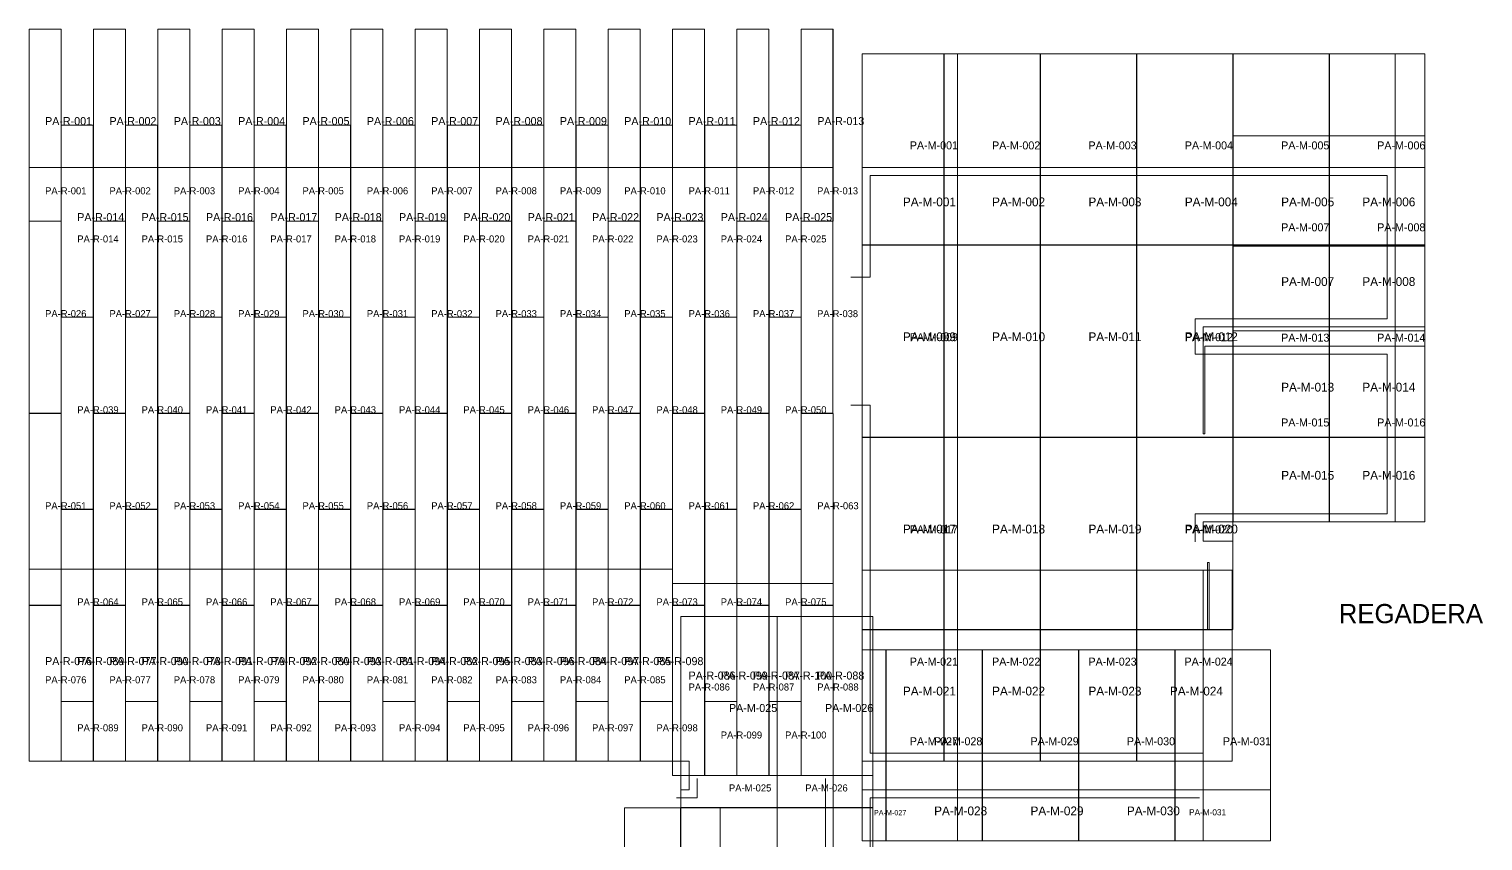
# Model space of a CAD drawing. Header units: metres. Extents: x 272.5 to 301.9, y -91.2 to -56.4.
# Drawn here: x 282.86 to 291.94, y -64.94 to -59.87 of the extents above; entities that cross this region are included whole.
import ezdxf

# ---------------------------------------------------------------- set-up
doc = ezdxf.new("R2010")
doc.units = ezdxf.units.M
for name, color, linetype, lineweight, plot in [('ETIQUETAS', 7, 'Continuous', 0, False), ('PISO-MORET', 30, 'Continuous', 0, False), ('PISO-ROYAL-WALNUT', 4, 'Continuous', 0, False), ('REGADERA-MALLA-MURO', 1, 'Continuous', 0, False), ('SOBRANTES-MAPA', 6, 'Continuous', 0, False), ('SOBRANTES-RECORTE', 2, 'Continuous', 0, False), ('SOBRANTES-TEXTO', 6, 'Continuous', 0, False), ('ZOCLO', 3, 'Continuous', 0, False)]:
    doc.layers.add(name, color=color, linetype=linetype, lineweight=lineweight, plot=plot)

msp = doc.modelspace()

# ---------------------------------------------------------------- linework, layer by layer
at = {"layer": 'PISO-MORET'}
for points in [[(288.0619, -61.215), (288.572, -61.215), (288.572, -60.7323), (288.0619, -60.7323)], [(288.5739, -61.2153), (289.1739, -61.2153), (289.1739, -60.7323), (288.5739, -60.7323)], [(289.1759, -61.2153), (289.7759, -61.2153), (289.7759, -60.7323), (289.1759, -60.7323)], [(289.7779, -61.2153), (290.3779, -61.2153), (290.3779, -60.7323), (289.7779, -60.7323)], [(290.3799, -61.2153), (290.9799, -61.2153), (290.9799, -60.7323), (290.3799, -60.7323)], [(290.9819, -61.2153), (291.3919, -61.2153), (291.3919, -60.7323), (290.9819, -60.7323)], [(288.0619, -62.4173), (288.5719, -62.4173), (288.5719, -61.2173), (288.0619, -61.2173)], [(288.5739, -62.4173), (289.1739, -62.4173), (289.1739, -61.2173), (288.5739, -61.2173)], [(289.1759, -62.4173), (289.7759, -62.4173), (289.7759, -61.2173), (289.1759, -61.2173)], [(290.3779, -62.4173), (289.7779, -62.4173), (289.7779, -61.2173), (290.3779, -61.2173), (290.3779, -61.7273), (290.1921, -61.7273), (290.1921, -61.8473), (290.1921, -62.3973), (290.2021, -62.3973), (290.2021, -61.8473), (290.3779, -61.8473)], [(290.3799, -61.7273), (290.9799, -61.7273), (290.9799, -61.2173), (290.3799, -61.2173)], [(290.9819, -61.7273), (291.3919, -61.7273), (291.3919, -61.2173), (290.9819, -61.2173)], [(290.3799, -62.4173), (290.9799, -62.4173), (290.9799, -61.8473), (290.3799, -61.8473)], [(290.9819, -62.4173), (291.3919, -62.4173), (291.3919, -61.8473), (290.9819, -61.8473)], [(288.0619, -63.6193), (288.5719, -63.6193), (288.5719, -62.4193), (288.0619, -62.4193)], [(288.5739, -63.6193), (289.1739, -63.6193), (289.1739, -62.4193), (288.5739, -62.4193)], [(289.1759, -63.6193), (289.7759, -63.6193), (289.7759, -62.4193), (289.1759, -62.4193)], [(290.2305, -63.6193), (290.2305, -63.2002), (290.2205, -63.2002), (290.2205, -63.6193), (289.7779, -63.6193), (289.7779, -62.4193), (290.3779, -62.4193), (290.3779, -62.9473), (290.1921, -62.9473), (290.1921, -63.0673), (290.3779, -63.0673), (290.3779, -63.6193)], [(290.3799, -62.9473), (290.9799, -62.9473), (290.9799, -62.4193), (290.3799, -62.4193)], [(290.9819, -62.9473), (291.3919, -62.9473), (291.3919, -62.4193), (290.9819, -62.4193)], [(288.0619, -64.4423), (288.5719, -64.4423), (288.5719, -63.6213), (288.0619, -63.6213)], [(288.5739, -64.4423), (289.1739, -64.4423), (289.1739, -63.6213), (288.5739, -63.6213)], [(289.1759, -64.4423), (289.7759, -64.4423), (289.7759, -63.6213), (289.1759, -63.6213)], [(289.7779, -64.4423), (290.1921, -64.4423), (290.1921, -63.6213), (289.7779, -63.6213)], [(286.9303, -64.5323), (287.5303, -64.5323), (287.5303, -64.7323), (286.9303, -64.7323), (286.9303, -64.6223), (286.9819, -64.6223), (286.9819, -64.5323), (286.9303, -64.5323)], [(287.5323, -64.7323), (287.882, -64.7323), (287.882, -64.5323), (287.5323, -64.5323)], [(288.0619, -64.9403), (288.2099, -64.9403), (288.2099, -64.6223), (288.0619, -64.6223)], [(288.2119, -64.9403), (288.8119, -64.9403), (288.8119, -64.6223), (288.2119, -64.6223)], [(288.8139, -64.9403), (289.4139, -64.9403), (289.4139, -64.6223), (288.8139, -64.6223)], [(289.4159, -64.9403), (290.0159, -64.9403), (290.0159, -64.6223), (289.4159, -64.6223)], [(290.0179, -64.9403), (290.1921, -64.9403), (290.1921, -64.6223), (290.0179, -64.6223)], [(286.5786, -65.9343), (286.9283, -65.9343), (286.9283, -64.7343), (286.5786, -64.7343)], [(286.9303, -65.9343), (287.5303, -65.9343), (287.5303, -64.7343), (286.9303, -64.7343)], [(287.5323, -65.9343), (287.882, -65.9343), (287.882, -64.7343), (287.5323, -64.7343)]]:
    msp.add_lwpolyline(points, close=True, dxfattribs=at)
at = {"layer": 'PISO-ROYAL-WALNUT'}
for points in [[(282.8579, -61.0663), (283.0579, -61.0663), (283.0579, -60.7323), (282.8579, -60.7323)], [(283.0589, -61.6668), (283.2589, -61.6668), (283.2589, -60.7323), (283.0589, -60.7323)], [(283.2599, -61.0663), (283.4599, -61.0663), (283.4599, -60.7323), (283.2599, -60.7323)], [(283.4609, -61.6668), (283.6609, -61.6668), (283.6609, -60.7323), (283.4609, -60.7323)], [(283.6619, -61.0663), (283.8619, -61.0663), (283.8619, -60.7323), (283.6619, -60.7323)], [(283.8629, -61.6668), (284.0629, -61.6668), (284.0629, -60.7323), (283.8629, -60.7323)], [(284.0639, -61.0663), (284.2639, -61.0663), (284.2639, -60.7323), (284.0639, -60.7323)], [(284.2649, -61.6668), (284.4649, -61.6668), (284.4649, -60.7323), (284.2649, -60.7323)], [(284.4659, -61.0663), (284.6659, -61.0663), (284.6659, -60.7323), (284.4659, -60.7323)], [(284.6669, -61.6668), (284.8669, -61.6668), (284.8669, -60.7323), (284.6669, -60.7323)], [(284.8679, -61.0663), (285.0679, -61.0663), (285.0679, -60.7323), (284.8679, -60.7323)], [(285.0689, -61.6668), (285.2689, -61.6668), (285.2689, -60.7323), (285.0689, -60.7323)], [(285.2699, -61.0663), (285.4699, -61.0663), (285.4699, -60.7323), (285.2699, -60.7323)], [(285.4709, -61.6668), (285.6709, -61.6668), (285.6709, -60.7323), (285.4709, -60.7323)], [(285.6719, -61.0663), (285.8719, -61.0663), (285.8719, -60.7323), (285.6719, -60.7323)], [(285.8729, -61.6668), (286.0729, -61.6668), (286.0729, -60.7323), (285.8729, -60.7323)], [(286.0739, -61.0663), (286.2739, -61.0663), (286.2739, -60.7323), (286.0739, -60.7323)], [(286.2749, -61.6668), (286.4749, -61.6668), (286.4749, -60.7323), (286.2749, -60.7323)], [(286.4759, -61.0663), (286.6759, -61.0663), (286.6759, -60.7323), (286.4759, -60.7323)], [(286.6769, -61.6668), (286.8769, -61.6668), (286.8769, -60.7323), (286.6769, -60.7323)], [(286.8779, -61.0663), (287.0779, -61.0663), (287.0779, -60.7323), (286.8779, -60.7323)], [(287.0789, -61.6668), (287.2789, -61.6668), (287.2789, -60.7323), (287.0789, -60.7323)], [(287.2799, -61.0663), (287.4799, -61.0663), (287.4799, -60.7323), (287.2799, -60.7323)], [(287.4809, -61.6668), (287.6809, -61.6668), (287.6809, -60.7323), (287.4809, -60.7323)], [(287.682, -61.066), (287.88, -61.066), (287.88, -60.732), (287.682, -60.732)], [(282.8579, -62.2673), (283.0579, -62.2673), (283.0579, -61.0673), (282.8579, -61.0673)], [(283.2599, -62.2673), (283.4599, -62.2673), (283.4599, -61.0673), (283.2599, -61.0673)], [(283.6619, -62.2673), (283.8619, -62.2673), (283.8619, -61.0673), (283.6619, -61.0673)], [(284.0639, -62.2673), (284.2639, -62.2673), (284.2639, -61.0673), (284.0639, -61.0673)], [(284.4659, -62.2673), (284.6659, -62.2673), (284.6659, -61.0673), (284.4659, -61.0673)], [(284.8679, -62.2673), (285.0679, -62.2673), (285.0679, -61.0673), (284.8679, -61.0673)], [(285.2699, -62.2673), (285.4699, -62.2673), (285.4699, -61.0673), (285.2699, -61.0673)], [(285.6719, -62.2673), (285.8719, -62.2673), (285.8719, -61.0673), (285.6719, -61.0673)], [(286.0739, -62.2673), (286.2739, -62.2673), (286.2739, -61.0673), (286.0739, -61.0673)], [(286.4759, -62.2673), (286.6759, -62.2673), (286.6759, -61.0673), (286.4759, -61.0673)], [(286.8779, -62.2673), (287.0779, -62.2673), (287.0779, -61.0673), (286.8779, -61.0673)], [(287.2799, -62.2673), (287.4799, -62.2673), (287.4799, -61.0673), (287.2799, -61.0673)], [(287.682, -62.267), (287.88, -62.267), (287.88, -61.067), (287.682, -61.067)], [(283.0589, -62.8678), (283.2589, -62.8678), (283.2589, -61.6678), (283.0589, -61.6678)], [(283.4609, -62.8678), (283.6609, -62.8678), (283.6609, -61.6678), (283.4609, -61.6678)], [(283.8629, -62.8678), (284.0629, -62.8678), (284.0629, -61.6678), (283.8629, -61.6678)], [(284.2649, -62.8678), (284.4649, -62.8678), (284.4649, -61.6678), (284.2649, -61.6678)], [(284.6669, -62.8678), (284.8669, -62.8678), (284.8669, -61.6678), (284.6669, -61.6678)], [(285.0689, -62.8678), (285.2689, -62.8678), (285.2689, -61.6678), (285.0689, -61.6678)], [(285.4709, -62.8678), (285.6709, -62.8678), (285.6709, -61.6678), (285.4709, -61.6678)], [(285.8729, -62.8678), (286.0729, -62.8678), (286.0729, -61.6678), (285.8729, -61.6678)], [(286.2749, -62.8678), (286.4749, -62.8678), (286.4749, -61.6678), (286.2749, -61.6678)], [(286.6769, -62.8678), (286.8769, -62.8678), (286.8769, -61.6678), (286.6769, -61.6678)], [(287.0789, -62.8678), (287.2789, -62.8678), (287.2789, -61.6678), (287.0789, -61.6678)], [(287.4809, -62.8678), (287.6809, -62.8678), (287.6809, -61.6678), (287.4809, -61.6678)], [(282.8579, -63.4683), (283.0579, -63.4683), (283.0579, -62.2683), (282.8579, -62.2683)], [(283.2599, -63.4683), (283.4599, -63.4683), (283.4599, -62.2683), (283.2599, -62.2683)], [(283.6619, -63.4683), (283.8619, -63.4683), (283.8619, -62.2683), (283.6619, -62.2683)], [(284.0639, -63.4683), (284.2639, -63.4683), (284.2639, -62.2683), (284.0639, -62.2683)], [(284.4659, -63.4683), (284.6659, -63.4683), (284.6659, -62.2683), (284.4659, -62.2683)], [(284.8679, -63.4683), (285.0679, -63.4683), (285.0679, -62.2683), (284.8679, -62.2683)], [(285.2699, -63.4683), (285.4699, -63.4683), (285.4699, -62.2683), (285.2699, -62.2683)], [(285.6719, -63.4683), (285.8719, -63.4683), (285.8719, -62.2683), (285.6719, -62.2683)], [(286.0739, -63.4683), (286.2739, -63.4683), (286.2739, -62.2683), (286.0739, -62.2683)], [(286.4759, -63.4683), (286.6759, -63.4683), (286.6759, -62.2683), (286.4759, -62.2683)], [(286.8779, -63.4683), (287.0779, -63.4683), (287.0779, -62.2683), (286.8779, -62.2683)], [(287.2799, -63.4683), (287.4799, -63.4683), (287.4799, -62.2683), (287.2799, -62.2683)], [(287.6819, -63.4683), (287.8819, -63.4683), (287.8819, -62.2683), (287.6819, -62.2683)], [(283.0589, -64.0688), (283.2589, -64.0688), (283.2589, -62.8688), (283.0589, -62.8688)], [(283.4609, -64.0688), (283.6609, -64.0688), (283.6609, -62.8688), (283.4609, -62.8688)], [(283.8629, -64.0688), (284.0629, -64.0688), (284.0629, -62.8688), (283.8629, -62.8688)], [(284.2649, -64.0688), (284.4649, -64.0688), (284.4649, -62.8688), (284.2649, -62.8688)], [(284.6669, -64.0688), (284.8669, -64.0688), (284.8669, -62.8688), (284.6669, -62.8688)], [(285.0689, -64.0688), (285.2689, -64.0688), (285.2689, -62.8688), (285.0689, -62.8688)], [(285.4709, -64.0688), (285.6709, -64.0688), (285.6709, -62.8688), (285.4709, -62.8688)], [(285.8729, -64.0688), (286.0729, -64.0688), (286.0729, -62.8688), (285.8729, -62.8688)], [(286.2749, -64.0688), (286.4749, -64.0688), (286.4749, -62.8688), (286.2749, -62.8688)], [(286.6769, -64.0688), (286.8769, -64.0688), (286.8769, -62.8688), (286.6769, -62.8688)], [(287.0789, -64.0688), (287.2789, -64.0688), (287.2789, -62.8688), (287.0789, -62.8688)], [(287.4809, -64.0688), (287.6809, -64.0688), (287.6809, -62.8688), (287.4809, -62.8688)], [(282.8579, -64.4423), (283.0579, -64.4423), (283.0579, -63.4693), (282.8579, -63.4693)], [(283.2599, -64.4423), (283.4599, -64.4423), (283.4599, -63.4693), (283.2599, -63.4693)], [(283.6619, -64.4423), (283.8619, -64.4423), (283.8619, -63.4693), (283.6619, -63.4693)], [(284.0639, -64.4423), (284.2639, -64.4423), (284.2639, -63.4693), (284.0639, -63.4693)], [(284.4659, -64.4423), (284.6659, -64.4423), (284.6659, -63.4693), (284.4659, -63.4693)], [(284.8679, -64.4423), (285.0679, -64.4423), (285.0679, -63.4693), (284.8679, -63.4693)], [(285.2699, -64.4423), (285.4699, -64.4423), (285.4699, -63.4693), (285.2699, -63.4693)], [(285.6719, -64.4423), (285.8719, -64.4423), (285.8719, -63.4693), (285.6719, -63.4693)], [(286.0739, -64.4423), (286.2739, -64.4423), (286.2739, -63.4693), (286.0739, -63.4693)], [(286.4759, -64.4423), (286.6759, -64.4423), (286.6759, -63.4693), (286.4759, -63.4693)], [(286.8779, -63.4693), (287.0779, -63.4693), (287.0779, -64.5323), (286.9819, -64.5323), (286.9819, -64.4423), (286.8779, -64.4423)], [(287.2799, -64.5323), (287.4799, -64.5323), (287.4799, -63.4693), (287.2799, -63.4693)], [(287.6819, -64.5323), (287.8819, -64.5323), (287.8819, -63.4693), (287.6819, -63.4693)], [(283.0589, -64.4423), (283.2589, -64.4423), (283.2589, -64.0698), (283.0589, -64.0698)], [(283.4609, -64.4423), (283.6609, -64.4423), (283.6609, -64.0698), (283.4609, -64.0698)], [(283.8629, -64.4423), (284.0629, -64.4423), (284.0629, -64.0698), (283.8629, -64.0698)], [(284.2649, -64.4423), (284.4649, -64.4423), (284.4649, -64.0698), (284.2649, -64.0698)], [(284.6669, -64.4423), (284.8669, -64.4423), (284.8669, -64.0698), (284.6669, -64.0698)], [(285.0689, -64.4423), (285.2689, -64.4423), (285.2689, -64.0698), (285.0689, -64.0698)], [(285.4709, -64.4423), (285.6709, -64.4423), (285.6709, -64.0698), (285.4709, -64.0698)], [(285.8729, -64.4423), (286.0729, -64.4423), (286.0729, -64.0698), (285.8729, -64.0698)], [(286.2749, -64.4423), (286.4749, -64.4423), (286.4749, -64.0698), (286.2749, -64.0698)], [(286.6769, -64.4423), (286.8769, -64.4423), (286.8769, -64.0698), (286.6769, -64.0698)], [(287.0789, -64.5323), (287.2789, -64.5323), (287.2789, -64.0698), (287.0789, -64.0698)], [(287.4809, -64.5323), (287.6809, -64.5323), (287.6809, -64.0698), (287.4809, -64.0698)]]:
    msp.add_lwpolyline(points, close=True, dxfattribs=at)
at = {"layer": 'SOBRANTES-MAPA'}
for points in [[(282.8579, -61.0663), (283.0579, -61.0663), (283.0579, -59.8663), (282.8579, -59.8663)], [(283.2599, -61.0663), (283.4599, -61.0663), (283.4599, -59.8663), (283.2599, -59.8663)], [(283.6619, -61.0663), (283.8619, -61.0663), (283.8619, -59.8663), (283.6619, -59.8663)], [(284.0639, -61.0663), (284.2639, -61.0663), (284.2639, -59.8663), (284.0639, -59.8663)], [(284.4659, -61.0663), (284.6659, -61.0663), (284.6659, -59.8663), (284.4659, -59.8663)], [(284.8679, -61.0663), (285.0679, -61.0663), (285.0679, -59.8663), (284.8679, -59.8663)], [(285.2699, -61.0663), (285.4699, -61.0663), (285.4699, -59.8663), (285.2699, -59.8663)], [(285.6719, -61.0663), (285.8719, -61.0663), (285.8719, -59.8663), (285.6719, -59.8663)], [(286.0739, -61.0663), (286.2739, -61.0663), (286.2739, -59.8663), (286.0739, -59.8663)], [(286.4759, -61.0663), (286.6759, -61.0663), (286.6759, -59.8663), (286.4759, -59.8663)], [(286.8779, -61.0663), (287.0779, -61.0663), (287.0779, -59.8663), (286.8779, -59.8663)], [(287.2799, -61.0663), (287.4799, -61.0663), (287.4799, -59.8663), (287.2799, -59.8663)], [(287.682, -61.066), (287.882, -61.066), (287.882, -59.866), (287.682, -59.866)], [(288.0619, -61.215), (288.6579, -61.215), (288.6579, -60.021), (288.0619, -60.021)], [(288.5739, -61.2153), (289.1739, -61.2153), (289.1739, -60.0213), (288.5739, -60.0213)], [(289.1759, -61.2153), (289.7759, -61.2153), (289.7759, -60.0213), (289.1759, -60.0213)], [(289.7779, -61.2153), (290.3779, -61.2153), (290.3779, -60.0213), (289.7779, -60.0213)], [(290.3799, -61.2153), (290.9799, -61.2153), (290.9799, -60.0213), (290.3799, -60.0213)], [(290.9819, -61.2153), (291.5779, -61.2153), (291.5779, -60.0213), (290.9819, -60.0213)], [(283.0589, -61.6668), (283.2589, -61.6668), (283.2589, -60.4668), (283.0589, -60.4668)], [(283.4609, -61.6668), (283.6609, -61.6668), (283.6609, -60.4668), (283.4609, -60.4668)], [(283.8629, -61.6668), (284.0629, -61.6668), (284.0629, -60.4668), (283.8629, -60.4668)], [(284.2649, -61.6668), (284.4649, -61.6668), (284.4649, -60.4668), (284.2649, -60.4668)], [(284.6669, -61.6668), (284.8669, -61.6668), (284.8669, -60.4668), (284.6669, -60.4668)], [(285.0689, -61.6668), (285.2689, -61.6668), (285.2689, -60.4668), (285.0689, -60.4668)], [(285.4709, -61.6668), (285.6709, -61.6668), (285.6709, -60.4668), (285.4709, -60.4668)], [(285.8729, -61.6668), (286.0729, -61.6668), (286.0729, -60.4668), (285.8729, -60.4668)], [(286.2749, -61.6668), (286.4749, -61.6668), (286.4749, -60.4668), (286.2749, -60.4668)], [(286.6769, -61.6668), (286.8769, -61.6668), (286.8769, -60.4668), (286.6769, -60.4668)], [(287.0789, -61.6668), (287.2789, -61.6668), (287.2789, -60.4668), (287.0789, -60.4668)], [(287.4809, -61.6668), (287.6809, -61.6668), (287.6809, -60.4668), (287.4809, -60.4668)], [(290.3799, -61.7273), (290.9799, -61.7273), (290.9799, -60.5333), (290.3799, -60.5333)], [(290.9819, -61.7273), (291.5779, -61.7273), (291.5779, -60.5333), (290.9819, -60.5333)], [(288.0619, -62.4173), (288.6579, -62.4173), (288.6579, -61.2173), (288.0619, -61.2173)], [(289.7779, -62.4173), (290.3779, -62.4173), (290.3779, -61.2173), (289.7779, -61.2173)], [(290.3799, -62.4173), (290.9799, -62.4173), (290.9799, -61.2233), (290.3799, -61.2233)], [(290.9819, -62.4173), (291.5779, -62.4173), (291.5779, -61.2233), (290.9819, -61.2233)], [(290.3799, -62.9473), (290.9799, -62.9473), (290.9799, -61.7533), (290.3799, -61.7533)], [(290.9819, -62.9473), (291.5779, -62.9473), (291.5779, -61.7533), (290.9819, -61.7533)], [(288.0619, -63.6193), (288.6579, -63.6193), (288.6579, -62.4193), (288.0619, -62.4193)], [(289.7779, -63.6193), (290.3779, -63.6193), (290.3779, -62.4193), (289.7779, -62.4193)], [(282.8579, -64.4423), (283.0579, -64.4423), (283.0579, -63.2423), (282.8579, -63.2423)], [(283.0589, -64.4423), (283.2589, -64.4423), (283.2589, -63.2423), (283.0589, -63.2423)], [(283.2599, -64.4423), (283.4599, -64.4423), (283.4599, -63.2423), (283.2599, -63.2423)], [(283.4609, -64.4423), (283.6609, -64.4423), (283.6609, -63.2423), (283.4609, -63.2423)], [(283.6619, -64.4423), (283.8619, -64.4423), (283.8619, -63.2423), (283.6619, -63.2423)], [(283.8629, -64.4423), (284.0629, -64.4423), (284.0629, -63.2423), (283.8629, -63.2423)], [(284.0639, -64.4423), (284.2639, -64.4423), (284.2639, -63.2423), (284.0639, -63.2423)], [(284.2649, -64.4423), (284.4649, -64.4423), (284.4649, -63.2423), (284.2649, -63.2423)], [(284.4659, -64.4423), (284.6659, -64.4423), (284.6659, -63.2423), (284.4659, -63.2423)], [(284.6669, -64.4423), (284.8669, -64.4423), (284.8669, -63.2423), (284.6669, -63.2423)], [(284.8679, -64.4423), (285.0679, -64.4423), (285.0679, -63.2423), (284.8679, -63.2423)], [(285.0689, -64.4423), (285.2689, -64.4423), (285.2689, -63.2423), (285.0689, -63.2423)], [(285.2699, -64.4423), (285.4699, -64.4423), (285.4699, -63.2423), (285.2699, -63.2423)], [(285.4709, -64.4423), (285.6709, -64.4423), (285.6709, -63.2423), (285.4709, -63.2423)], [(285.6719, -64.4423), (285.8719, -64.4423), (285.8719, -63.2423), (285.6719, -63.2423)], [(285.8729, -64.4423), (286.0729, -64.4423), (286.0729, -63.2423), (285.8729, -63.2423)], [(286.0739, -64.4423), (286.2739, -64.4423), (286.2739, -63.2423), (286.0739, -63.2423)], [(286.2749, -64.4423), (286.4749, -64.4423), (286.4749, -63.2423), (286.2749, -63.2423)], [(286.4759, -64.4423), (286.6759, -64.4423), (286.6759, -63.2423), (286.4759, -63.2423)], [(286.6769, -64.4423), (286.8769, -64.4423), (286.8769, -63.2423), (286.6769, -63.2423)], [(288.0619, -64.4423), (288.6579, -64.4423), (288.6579, -63.2483), (288.0619, -63.2483)], [(288.5739, -64.4423), (289.1739, -64.4423), (289.1739, -63.2483), (288.5739, -63.2483)], [(289.1759, -64.4423), (289.7759, -64.4423), (289.7759, -63.2483), (289.1759, -63.2483)], [(289.7779, -64.4423), (290.3739, -64.4423), (290.3739, -63.2483), (289.7779, -63.2483)], [(286.8779, -64.5323), (287.0779, -64.5323), (287.0779, -63.3323), (286.8779, -63.3323)], [(287.0789, -64.5323), (287.2789, -64.5323), (287.2789, -63.3323), (287.0789, -63.3323)], [(287.2799, -64.5323), (287.4799, -64.5323), (287.4799, -63.3323), (287.2799, -63.3323)], [(287.4809, -64.5323), (287.6809, -64.5323), (287.6809, -63.3323), (287.4809, -63.3323)], [(287.6819, -64.5323), (287.8819, -64.5323), (287.8819, -63.3323), (287.6819, -63.3323)], [(286.9303, -64.7323), (287.5303, -64.7323), (287.5303, -63.5383), (286.9303, -63.5383)], [(287.5323, -64.7323), (288.1283, -64.7323), (288.1283, -63.5383), (287.5323, -63.5383)], [(288.0619, -64.9403), (288.6579, -64.9403), (288.6579, -63.7463), (288.0619, -63.7463)], [(288.2119, -64.9403), (288.8119, -64.9403), (288.8119, -63.7463), (288.2119, -63.7463)], [(288.8139, -64.9403), (289.4139, -64.9403), (289.4139, -63.7463), (288.8139, -63.7463)], [(289.4159, -64.9403), (290.0159, -64.9403), (290.0159, -63.7463), (289.4159, -63.7463)], [(290.0179, -64.9403), (290.6139, -64.9403), (290.6139, -63.7463), (290.0179, -63.7463)], [(286.5786, -65.9343), (287.1746, -65.9343), (287.1746, -64.7343), (286.5786, -64.7343)], [(287.5323, -65.9343), (288.1283, -65.9343), (288.1283, -64.7343), (287.5323, -64.7343)]]:
    msp.add_lwpolyline(points, close=True, dxfattribs=at)
at = {"layer": 'SOBRANTES-RECORTE'}
for points in [[(282.8579, -60.7323), (283.0579, -60.7323), (283.0579, -59.8663), (282.8579, -59.8663)], [(283.2599, -60.7323), (283.4599, -60.7323), (283.4599, -59.8663), (283.2599, -59.8663)], [(283.6619, -60.7323), (283.8619, -60.7323), (283.8619, -59.8663), (283.6619, -59.8663)], [(284.0639, -60.7323), (284.2639, -60.7323), (284.2639, -59.8663), (284.0639, -59.8663)], [(284.4659, -60.7323), (284.6659, -60.7323), (284.6659, -59.8663), (284.4659, -59.8663)], [(284.8679, -60.7323), (285.0679, -60.7323), (285.0679, -59.8663), (284.8679, -59.8663)], [(285.2699, -60.7323), (285.4699, -60.7323), (285.4699, -59.8663), (285.2699, -59.8663)], [(285.6719, -60.7323), (285.8719, -60.7323), (285.8719, -59.8663), (285.6719, -59.8663)], [(286.0739, -60.7323), (286.2739, -60.7323), (286.2739, -59.8663), (286.0739, -59.8663)], [(286.4759, -60.7323), (286.6759, -60.7323), (286.6759, -59.8663), (286.4759, -59.8663)], [(286.8779, -60.7323), (287.0779, -60.7323), (287.0779, -59.8663), (286.8779, -59.8663)], [(287.2799, -60.7323), (287.4799, -60.7323), (287.4799, -59.8663), (287.2799, -59.8663)], [(287.682, -60.732), (287.88, -60.732), (287.88, -59.866), (287.682, -59.866)], [(288.0619, -60.7323), (288.572, -60.7323), (288.572, -60.021), (288.0619, -60.021)], [(288.5739, -60.7323), (289.1739, -60.7323), (289.1739, -60.0213), (288.5739, -60.0213)], [(289.1759, -60.7323), (289.7759, -60.7323), (289.7759, -60.0213), (289.1759, -60.0213)], [(289.7779, -60.7323), (290.3779, -60.7323), (290.3779, -60.0213), (289.7779, -60.0213)], [(290.3799, -60.7323), (290.9799, -60.7323), (290.9799, -60.0213), (290.3799, -60.0213)], [(290.9819, -60.7323), (291.3919, -60.7323), (291.3919, -60.0213), (290.9819, -60.0213)], [(283.0589, -60.7323), (283.2589, -60.7323), (283.2589, -60.4668), (283.0589, -60.4668)], [(283.4609, -60.7323), (283.6609, -60.7323), (283.6609, -60.4668), (283.4609, -60.4668)], [(283.8629, -60.7323), (284.0629, -60.7323), (284.0629, -60.4668), (283.8629, -60.4668)], [(284.2649, -60.7323), (284.4649, -60.7323), (284.4649, -60.4668), (284.2649, -60.4668)], [(284.6669, -60.7323), (284.8669, -60.7323), (284.8669, -60.4668), (284.6669, -60.4668)], [(285.0689, -60.7323), (285.2689, -60.7323), (285.2689, -60.4668), (285.0689, -60.4668)], [(285.4709, -60.7323), (285.6709, -60.7323), (285.6709, -60.4668), (285.4709, -60.4668)], [(285.8729, -60.7323), (286.0729, -60.7323), (286.0729, -60.4668), (285.8729, -60.4668)], [(286.2749, -60.7323), (286.4749, -60.7323), (286.4749, -60.4668), (286.2749, -60.4668)], [(286.6769, -60.7323), (286.8769, -60.7323), (286.8769, -60.4668), (286.6769, -60.4668)], [(287.0789, -60.7323), (287.2789, -60.7323), (287.2789, -60.4668), (287.0789, -60.4668)], [(287.4809, -60.7323), (287.6809, -60.7323), (287.6809, -60.4668), (287.4809, -60.4668)], [(290.3799, -61.2173), (290.9799, -61.2173), (290.9799, -60.5333), (290.3799, -60.5333)], [(290.9819, -61.2173), (291.3919, -61.2173), (291.3919, -60.5333), (290.9819, -60.5333)], [(288.572, -61.215), (288.6579, -61.215), (288.6579, -60.7323), (288.572, -60.7323)], [(291.3919, -61.2153), (291.5779, -61.2153), (291.5779, -60.7323), (291.3919, -60.7323)], [(288.5719, -62.4173), (288.6579, -62.4173), (288.6579, -61.2173), (288.5719, -61.2173)], [(290.3799, -61.8473), (290.9799, -61.8473), (290.9799, -61.2233), (290.3799, -61.2233)], [(290.9819, -61.8473), (291.3919, -61.8473), (291.3919, -61.2233), (290.9819, -61.2233)], [(291.3919, -61.7273), (291.5779, -61.7273), (291.5779, -61.2173), (291.3919, -61.2173)], [(290.3799, -62.4193), (290.9799, -62.4193), (290.9799, -61.7533), (290.3799, -61.7533)], [(290.9819, -62.4193), (291.3919, -62.4193), (291.3919, -61.7533), (290.9819, -61.7533)], [(291.3919, -62.4173), (291.5779, -62.4173), (291.5779, -61.8473), (291.3919, -61.8473)], [(288.5719, -63.6193), (288.6579, -63.6193), (288.6579, -62.4193), (288.5719, -62.4193)], [(291.3919, -62.9473), (291.5779, -62.9473), (291.5779, -62.4193), (291.3919, -62.4193)], [(282.8579, -63.4693), (283.0579, -63.4693), (283.0579, -63.2423), (282.8579, -63.2423)], [(283.0589, -64.0698), (283.2589, -64.0698), (283.2589, -63.2423), (283.0589, -63.2423)], [(283.2599, -63.4693), (283.4599, -63.4693), (283.4599, -63.2423), (283.2599, -63.2423)], [(283.4609, -64.0698), (283.6609, -64.0698), (283.6609, -63.2423), (283.4609, -63.2423)], [(283.6619, -63.4693), (283.8619, -63.4693), (283.8619, -63.2423), (283.6619, -63.2423)], [(283.8629, -64.0698), (284.0629, -64.0698), (284.0629, -63.2423), (283.8629, -63.2423)], [(284.0639, -63.4693), (284.2639, -63.4693), (284.2639, -63.2423), (284.0639, -63.2423)], [(284.2649, -64.0698), (284.4649, -64.0698), (284.4649, -63.2423), (284.2649, -63.2423)], [(284.4659, -63.4693), (284.6659, -63.4693), (284.6659, -63.2423), (284.4659, -63.2423)], [(284.6669, -64.0698), (284.8669, -64.0698), (284.8669, -63.2423), (284.6669, -63.2423)], [(284.8679, -63.4693), (285.0679, -63.4693), (285.0679, -63.2423), (284.8679, -63.2423)], [(285.0689, -64.0698), (285.2689, -64.0698), (285.2689, -63.2423), (285.0689, -63.2423)], [(285.2699, -63.4693), (285.4699, -63.4693), (285.4699, -63.2423), (285.2699, -63.2423)], [(285.4709, -64.0698), (285.6709, -64.0698), (285.6709, -63.2423), (285.4709, -63.2423)], [(285.6719, -63.4693), (285.8719, -63.4693), (285.8719, -63.2423), (285.6719, -63.2423)], [(285.8729, -64.0698), (286.0729, -64.0698), (286.0729, -63.2423), (285.8729, -63.2423)], [(286.0739, -63.4693), (286.2739, -63.4693), (286.2739, -63.2423), (286.0739, -63.2423)], [(286.2749, -64.0698), (286.4749, -64.0698), (286.4749, -63.2423), (286.2749, -63.2423)], [(286.4759, -63.4693), (286.6759, -63.4693), (286.6759, -63.2423), (286.4759, -63.2423)], [(286.6769, -64.0698), (286.8769, -64.0698), (286.8769, -63.2423), (286.6769, -63.2423)], [(288.0619, -63.6213), (288.5719, -63.6213), (288.5719, -63.2483), (288.0619, -63.2483)], [(288.5739, -63.6213), (289.1739, -63.6213), (289.1739, -63.2483), (288.5739, -63.2483)], [(289.1759, -63.6213), (289.7759, -63.6213), (289.7759, -63.2483), (289.1759, -63.2483)], [(289.7779, -63.6213), (290.1921, -63.6213), (290.1921, -63.2483), (289.7779, -63.2483)], [(286.8779, -63.4693), (287.0779, -63.4693), (287.0779, -63.3323), (286.8779, -63.3323)], [(287.0789, -64.0698), (287.2789, -64.0698), (287.2789, -63.3323), (287.0789, -63.3323)], [(287.2799, -63.4693), (287.4799, -63.4693), (287.4799, -63.3323), (287.2799, -63.3323)], [(287.4809, -64.0698), (287.6809, -64.0698), (287.6809, -63.3323), (287.4809, -63.3323)], [(287.6819, -63.4693), (287.8819, -63.4693), (287.8819, -63.3323), (287.6819, -63.3323)], [(286.9303, -64.5323), (287.5303, -64.5323), (287.5303, -63.5383), (286.9303, -63.5383)], [(287.5323, -64.5323), (287.882, -64.5323), (287.882, -63.5383), (287.5323, -63.5383)], [(288.5719, -64.4423), (288.6579, -64.4423), (288.6579, -63.6213), (288.5719, -63.6213)], [(290.1921, -64.4423), (290.3739, -64.4423), (290.3739, -63.6213), (290.1921, -63.6213)], [(288.0619, -64.6223), (288.2099, -64.6223), (288.2099, -63.7463), (288.0619, -63.7463)], [(288.2119, -64.6223), (288.8119, -64.6223), (288.8119, -63.7463), (288.2119, -63.7463)], [(288.8139, -64.6223), (289.4139, -64.6223), (289.4139, -63.7463), (288.8139, -63.7463)], [(289.4159, -64.6223), (290.0159, -64.6223), (290.0159, -63.7463), (289.4159, -63.7463)], [(290.0179, -64.6223), (290.1921, -64.6223), (290.1921, -63.7463), (290.0179, -63.7463)], [(287.882, -64.7323), (288.1283, -64.7323), (288.1283, -64.5323), (287.882, -64.5323)], [(288.2099, -64.9403), (288.6579, -64.9403), (288.6579, -64.6223), (288.2099, -64.6223)], [(290.1921, -64.9403), (290.6139, -64.9403), (290.6139, -64.6223), (290.1921, -64.6223)], [(286.9283, -65.9343), (287.1746, -65.9343), (287.1746, -64.7343), (286.9283, -64.7343)], [(287.882, -65.9343), (288.1283, -65.9343), (288.1283, -64.7343), (287.882, -64.7343)]]:
    msp.add_lwpolyline(points, close=True, dxfattribs=at)
at = {"layer": 'ZOCLO'}
for p, q in [((288.1119, -61.4173), (288.1119, -60.7823)), ((288.1119, -60.7823), (291.3419, -60.7823)), ((291.3419, -60.7823), (291.3419, -61.6773)), ((287.9921, -61.4173), (288.1119, -61.4173)), ((291.3419, -61.6773), (290.1421, -61.6773)), ((290.1421, -61.6773), (290.1421, -61.8973)), ((290.1421, -61.8973), (291.3419, -61.8973)), ((291.3419, -61.8973), (291.3419, -62.8973)), ((288.1119, -62.2173), (287.9912, -62.2173)), ((288.1119, -64.3923), (288.1119, -62.2173)), ((291.3419, -62.8973), (290.1421, -62.8973)), ((290.1421, -62.8973), (290.1421, -63.0721)), ((290.1921, -64.3923), (288.1119, -64.3923)), ((287.0319, -64.6723), (287.0319, -64.5507)), ((287.8326, -64.5515), (287.834, -69.8423)), ((286.902, -64.6723), (286.902, -64.6723)), ((286.902, -64.6723), (287.0319, -64.6723)), ((288.1128, -66.8213), (288.112, -64.6723)), ((288.112, -64.6723), (290.1701, -64.6723))]:
    msp.add_line(p, q, dxfattribs=at)

# ---------------------------------------------------------------- texts
at = {"layer": 'ETIQUETAS'}
for s, height, p in [('PA-R-001', 0.044, (282.958, -60.899)), ('PA-R-002', 0.044, (283.36, -60.899)), ('PA-R-003', 0.044, (283.762, -60.899)), ('PA-R-004', 0.044, (284.164, -60.899)), ('PA-R-005', 0.044, (284.566, -60.899)), ('PA-R-006', 0.044, (284.968, -60.899)), ('PA-R-007', 0.044, (285.37, -60.899)), ('PA-R-008', 0.044, (285.772, -60.899)), ('PA-R-009', 0.044, (286.174, -60.899)), ('PA-R-010', 0.044, (286.576, -60.899)), ('PA-R-011', 0.044, (286.978, -60.899)), ('PA-R-012', 0.044, (287.38, -60.899)), ('PA-R-013', 0.04356, (287.781, -60.899)), ('PA-M-001', 0.055, (288.317, -60.974)), ('PA-M-002', 0.055, (288.874, -60.974)), ('PA-M-003', 0.055, (289.476, -60.974)), ('PA-M-004', 0.055, (290.078, -60.974)), ('PA-M-005', 0.055, (290.68, -60.974)), ('PA-M-006', 0.055, (291.187, -60.974)), ('PA-R-014', 0.044, (283.159, -61.2)), ('PA-R-015', 0.044, (283.561, -61.2)), ('PA-R-016', 0.044, (283.963, -61.2)), ('PA-R-017', 0.044, (284.365, -61.2)), ('PA-R-018', 0.044, (284.767, -61.2)), ('PA-R-019', 0.044, (285.169, -61.2)), ('PA-R-020', 0.044, (285.571, -61.2)), ('PA-R-021', 0.044, (285.973, -61.2)), ('PA-R-022', 0.044, (286.375, -61.2)), ('PA-R-023', 0.044, (286.777, -61.2)), ('PA-R-024', 0.044, (287.179, -61.2)), ('PA-R-025', 0.044, (287.581, -61.2)), ('PA-M-007', 0.055, (290.68, -61.472)), ('PA-M-008', 0.055, (291.187, -61.472)), ('PA-R-026', 0.044, (282.958, -61.667)), ('PA-R-027', 0.044, (283.36, -61.667)), ('PA-R-028', 0.044, (283.762, -61.667)), ('PA-R-029', 0.044, (284.164, -61.667)), ('PA-R-030', 0.044, (284.566, -61.667)), ('PA-R-031', 0.044, (284.968, -61.667)), ('PA-R-032', 0.044, (285.37, -61.667)), ('PA-R-033', 0.044, (285.772, -61.667)), ('PA-R-034', 0.044, (286.174, -61.667)), ('PA-R-035', 0.044, (286.576, -61.667)), ('PA-R-036', 0.044, (286.978, -61.667)), ('PA-R-037', 0.044, (287.38, -61.667)), ('PA-R-038', 0.04356, (287.781, -61.667)), ('PA-M-009', 0.055, (288.317, -61.817)), ('PA-M-010', 0.055, (288.874, -61.817)), ('PA-M-011', 0.055, (289.476, -61.817)), ('PA-M-012', 0.055, (290.078, -61.817)), ('PA-M-013', 0.055, (290.68, -62.132)), ('PA-M-014', 0.055, (291.187, -62.132)), ('PA-R-039', 0.044, (283.159, -62.268)), ('PA-R-040', 0.044, (283.561, -62.268)), ('PA-R-041', 0.044, (283.963, -62.268)), ('PA-R-042', 0.044, (284.365, -62.268)), ('PA-R-043', 0.044, (284.767, -62.268)), ('PA-R-044', 0.044, (285.169, -62.268)), ('PA-R-045', 0.044, (285.571, -62.268)), ('PA-R-046', 0.044, (285.973, -62.268)), ('PA-R-047', 0.044, (286.375, -62.268)), ('PA-R-048', 0.044, (286.777, -62.268)), ('PA-R-049', 0.044, (287.179, -62.268)), ('PA-R-050', 0.044, (287.581, -62.268)), ('PA-M-015', 0.055, (290.68, -62.683)), ('PA-M-016', 0.055, (291.187, -62.683)), ('PA-R-051', 0.044, (282.958, -62.868)), ('PA-R-052', 0.044, (283.36, -62.868)), ('PA-R-053', 0.044, (283.762, -62.868)), ('PA-R-054', 0.044, (284.164, -62.868)), ('PA-R-055', 0.044, (284.566, -62.868)), ('PA-R-056', 0.044, (284.968, -62.868)), ('PA-R-057', 0.044, (285.37, -62.868)), ('PA-R-058', 0.044, (285.772, -62.868)), ('PA-R-059', 0.044, (286.174, -62.868)), ('PA-R-060', 0.044, (286.576, -62.868)), ('PA-R-061', 0.044, (286.978, -62.868)), ('PA-R-062', 0.044, (287.38, -62.868)), ('PA-R-063', 0.044, (287.782, -62.868)), ('PA-M-017', 0.055, (288.317, -63.019)), ('PA-M-018', 0.055, (288.874, -63.019)), ('PA-M-019', 0.055, (289.476, -63.019)), ('PA-M-020', 0.055, (290.078, -63.019)), ('PA-R-064', 0.044, (283.159, -63.469)), ('PA-R-065', 0.044, (283.561, -63.469)), ('PA-R-066', 0.044, (283.963, -63.469)), ('PA-R-067', 0.044, (284.365, -63.469)), ('PA-R-068', 0.044, (284.767, -63.469)), ('PA-R-069', 0.044, (285.169, -63.469)), ('PA-R-070', 0.044, (285.571, -63.469)), ('PA-R-071', 0.044, (285.973, -63.469)), ('PA-R-072', 0.044, (286.375, -63.469)), ('PA-R-073', 0.044, (286.777, -63.469)), ('PA-R-074', 0.044, (287.179, -63.469)), ('PA-R-075', 0.044, (287.581, -63.469)), ('PA-R-076', 0.044, (282.958, -63.956)), ('PA-R-077', 0.044, (283.36, -63.956)), ('PA-R-078', 0.044, (283.762, -63.956)), ('PA-R-079', 0.044, (284.164, -63.956)), ('PA-R-080', 0.044, (284.566, -63.956)), ('PA-R-081', 0.044, (284.968, -63.956)), ('PA-R-082', 0.044, (285.37, -63.956)), ('PA-R-083', 0.044, (285.772, -63.956)), ('PA-R-084', 0.044, (286.174, -63.956)), ('PA-R-085', 0.044, (286.576, -63.956)), ('PA-R-086', 0.044, (286.978, -64.001)), ('PA-R-087', 0.044, (287.38, -64.001)), ('PA-R-088', 0.044, (287.782, -64.001)), ('PA-M-021', 0.055, (288.317, -64.032)), ('PA-M-022', 0.055, (288.874, -64.032)), ('PA-M-023', 0.055, (289.476, -64.032)), ('PA-M-024', 0.055, (289.985, -64.032)), ('PA-R-089', 0.044, (283.159, -64.256)), ('PA-R-090', 0.044, (283.561, -64.256)), ('PA-R-091', 0.044, (283.963, -64.256)), ('PA-R-092', 0.044, (284.365, -64.256)), ('PA-R-093', 0.044, (284.767, -64.256)), ('PA-R-094', 0.044, (285.169, -64.256)), ('PA-R-095', 0.044, (285.571, -64.256)), ('PA-R-096', 0.044, (285.973, -64.256)), ('PA-R-097', 0.044, (286.375, -64.256)), ('PA-R-098', 0.044, (286.777, -64.256)), ('PA-R-099', 0.044, (287.179, -64.301)), ('PA-R-100', 0.044, (287.581, -64.301)), ('PA-M-025', 0.044, (287.23, -64.632)), ('PA-M-026', 0.044, (287.707, -64.632)), ('PA-M-027', 0.03256, (288.136, -64.781)), ('PA-M-028', 0.055, (288.512, -64.781)), ('PA-M-029', 0.055, (289.114, -64.781)), ('PA-M-030', 0.055, (289.716, -64.781)), ('PA-M-031', 0.03832, (290.105, -64.781))]:
    msp.add_text(s, height=height, dxfattribs=at).set_placement(p)
at = {"layer": 'REGADERA-MALLA-MURO'}
msp.add_text('REGADERA', height=0.12, dxfattribs=at).set_placement((291.04, -63.58))
at = {"layer": 'SOBRANTES-TEXTO'}
for s, p in [('PA-R-001', (282.9579, -60.4663)), ('PA-R-002', (283.3599, -60.4663)), ('PA-R-003', (283.7619, -60.4663)), ('PA-R-004', (284.1639, -60.4663)), ('PA-R-005', (284.5659, -60.4663)), ('PA-R-006', (284.9679, -60.4663)), ('PA-R-007', (285.3699, -60.4663)), ('PA-R-008', (285.7719, -60.4663)), ('PA-R-009', (286.1739, -60.4663)), ('PA-R-010', (286.5759, -60.4663)), ('PA-R-011', (286.9779, -60.4663)), ('PA-R-012', (287.3799, -60.4663)), ('PA-R-013', (287.782, -60.466)), ('PA-M-001', (288.3599, -60.618)), ('PA-M-002', (288.8739, -60.6183)), ('PA-M-003', (289.4759, -60.6183)), ('PA-M-004', (290.0779, -60.6183)), ('PA-M-005', (290.6799, -60.6183)), ('PA-M-006', (291.2799, -60.6183)), ('PA-R-014', (283.1589, -61.0668)), ('PA-R-015', (283.5609, -61.0668)), ('PA-R-016', (283.9629, -61.0668)), ('PA-R-017', (284.3649, -61.0668)), ('PA-R-018', (284.7669, -61.0668)), ('PA-R-019', (285.1689, -61.0668)), ('PA-R-020', (285.5709, -61.0668)), ('PA-R-021', (285.9729, -61.0668)), ('PA-R-022', (286.3749, -61.0668)), ('PA-R-023', (286.7769, -61.0668)), ('PA-R-024', (287.1789, -61.0668)), ('PA-R-025', (287.5809, -61.0668)), ('PA-M-007', (290.6799, -61.1303)), ('PA-M-008', (291.2799, -61.1303)), ('PA-M-009', (288.3599, -61.8173)), ('PA-M-012', (290.0779, -61.8173)), ('PA-M-013', (290.6799, -61.8203)), ('PA-M-014', (291.2799, -61.8203)), ('PA-M-015', (290.6799, -62.3503)), ('PA-M-016', (291.2799, -62.3503)), ('PA-M-017', (288.3599, -63.0193)), ('PA-M-020', (290.0779, -63.0193)), ('PA-R-076', (282.9579, -63.8423)), ('PA-R-089', (283.1589, -63.8423)), ('PA-R-077', (283.3599, -63.8423)), ('PA-R-090', (283.5609, -63.8423)), ('PA-R-078', (283.7619, -63.8423)), ('PA-R-091', (283.9629, -63.8423)), ('PA-R-079', (284.1639, -63.8423)), ('PA-R-092', (284.3649, -63.8423)), ('PA-R-080', (284.5659, -63.8423)), ('PA-R-093', (284.7669, -63.8423)), ('PA-R-081', (284.9679, -63.8423)), ('PA-R-094', (285.1689, -63.8423)), ('PA-R-082', (285.3699, -63.8423)), ('PA-R-095', (285.5709, -63.8423)), ('PA-R-083', (285.7719, -63.8423)), ('PA-R-096', (285.9729, -63.8423)), ('PA-R-084', (286.1739, -63.8423)), ('PA-R-097', (286.3749, -63.8423)), ('PA-R-085', (286.5759, -63.8423)), ('PA-R-098', (286.7769, -63.8423)), ('PA-M-021', (288.3599, -63.8453)), ('PA-M-022', (288.8739, -63.8453)), ('PA-M-023', (289.4759, -63.8453)), ('PA-M-024', (290.0759, -63.8453)), ('PA-R-086', (286.9779, -63.9323)), ('PA-R-099', (287.1789, -63.9323)), ('PA-R-087', (287.3799, -63.9323)), ('PA-R-100', (287.5809, -63.9323)), ('PA-R-088', (287.7819, -63.9323)), ('PA-M-025', (287.2303, -64.1353)), ('PA-M-026', (287.8303, -64.1353)), ('PA-M-027', (288.3599, -64.3433)), ('PA-M-028', (288.5119, -64.3433)), ('PA-M-029', (289.1139, -64.3433)), ('PA-M-030', (289.7159, -64.3433)), ('PA-M-031', (290.3159, -64.3433))]:
    msp.add_text(s, height=0.05, dxfattribs=at).set_placement(p)

doc.saveas('drawing.dxf')
